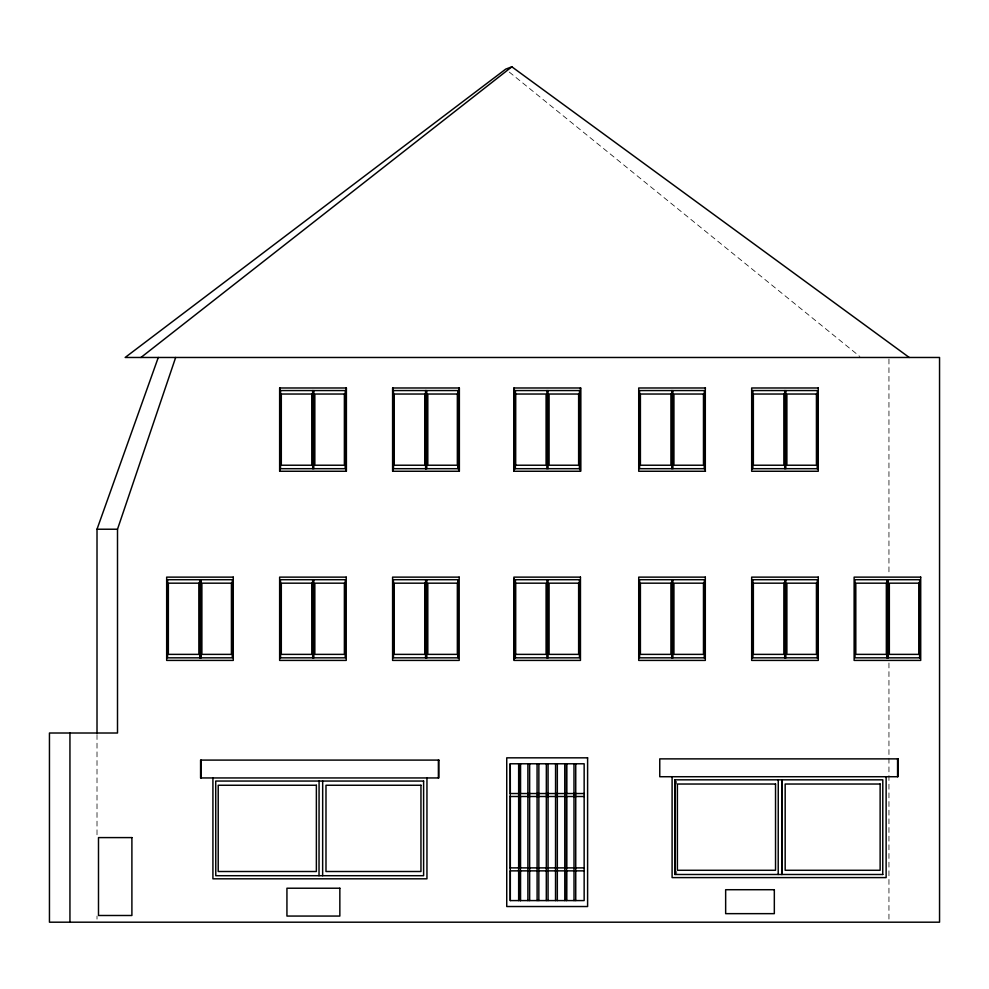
<?xml version="1.0" encoding="UTF-8"?>
<svg xmlns="http://www.w3.org/2000/svg" width="989" height="989" viewBox="0 0 989 989"><rect width="100%" height="100%" fill="white"/><g stroke="black" fill="none" stroke-linecap="round" stroke-linejoin="round"><path stroke-width="0.74" stroke-dasharray="4.95 3.71" d="M509.273 72.061L859.837 356.51M888.95 359.019L888.95 575.029M888.95 662.976L888.95 919.102M676.661 781.236L676.661 784.03M676.711 871.433L676.711 874.486M97.009 734.555L97.009 837.596M97.009 916.037L97.009 919.115"/><path stroke-width="1.48" d="M909.237 357.474L511.857 66.807L505.688 69.143L125.158 357.474L939.55 357.474L939.55 922.193L49.45 922.193L49.45 733.01L117.506 733.01L117.506 529.226L175.659 357.474M97.009 733.01L97.009 529.226L158.277 357.474M140.957 357.474L511.857 66.807M705.491 387.985L638.721 387.985L638.721 471.259L705.491 471.259M280.505 390.556L345.21 390.556L345.173 468.699L280.505 468.699L280.555 390.556M458.179 390.556L393.461 390.556L393.511 468.699L458.179 468.699L458.179 390.556L458.13 468.699M817.26 468.699L752.555 468.699L752.555 390.556L817.26 390.556L817.211 468.699M515.38 394.03L546.089 394.03L546.089 465.226L515.38 465.226M579.455 468.699L514.75 468.699L514.75 390.556L579.455 390.556L579.406 468.699M704.304 468.699L639.599 468.699L639.599 390.556L704.304 390.556L704.255 468.699M97.009 529.226L117.506 529.226M167.549 579.702L232.254 579.702L232.254 657.833L167.549 657.833L167.598 579.702M458.179 579.702L393.461 579.702L393.461 657.833L458.179 657.833L458.179 579.702L458.13 657.833M579.455 579.702L514.75 579.702L514.787 657.833L579.455 657.833L579.406 579.702M817.26 657.833L752.555 657.833L752.555 579.702L817.26 579.702L817.211 657.833M515.38 583.176L546.089 583.176L546.089 654.372L515.38 654.372M280.505 657.833L345.21 657.833L345.21 579.702L280.505 579.702L280.555 657.833M704.304 657.833L639.599 657.833L639.636 579.702L704.304 579.702L704.255 657.833M510.262 763.78L584.153 763.78L584.153 900.583L510.262 900.583L510.262 763.78L510.324 792.98M510.275 793.524L584.14 793.524M510.275 796.504L584.14 796.504M510.275 867.885L584.14 867.885M510.275 870.864L584.14 870.864M882.794 874.486L674.906 874.486L674.906 779.827L882.794 779.827L882.757 874.486M919.659 579.702L919.659 657.833M897.567 758.872L897.567 776.724M888.258 579.702L888.307 657.833M886.132 776.724L886.132 877.602L672.1 877.602L672.1 776.724M785.859 390.556L785.81 468.699M785.81 579.702L785.859 657.833M784.697 390.556L784.734 468.699M784.734 579.702L784.697 657.833M781.866 779.827L781.866 874.486M781.829 779.827L781.829 874.486M778.256 779.827L778.207 874.486M752.592 390.556L752.592 468.699M752.592 579.702L752.592 657.833M705.305 387.985L705.305 471.259M674.955 779.827L674.955 874.486M672.854 390.556L672.903 468.699M672.854 579.702L672.903 657.833M671.729 390.556L671.778 468.699M671.778 579.702L671.729 657.833M580.456 387.985L580.456 471.259M575.746 763.78L575.746 900.583M573.991 763.78L574.028 900.583M566.561 793.524L566.561 763.78L566.524 900.583L566.561 870.864M566.561 796.504L566.561 867.885M564.768 763.78L564.806 900.583M557.326 763.78L557.326 900.583M555.571 763.78L555.534 900.583M548.005 390.556L548.054 468.699M548.005 579.702L548.054 657.833M548.067 763.78L548.067 900.583M546.929 390.556L546.88 468.699M546.929 579.702L546.88 657.833M546.348 763.78L546.311 900.583M538.869 763.78L538.844 900.583M537.076 763.78L537.114 900.583M529.647 763.78L529.647 900.583M527.891 763.78L527.891 900.583M520.424 763.78L520.424 793.524M520.424 796.504L520.424 867.885M520.424 870.864L520.424 900.583M520.387 763.78L520.387 900.583M518.656 763.78L518.656 900.583M515.553 394.03L515.553 465.226M515.553 583.176L515.553 654.372M515.43 390.556L515.38 468.699M515.43 579.702L515.38 657.833M514.057 387.985L514.057 471.259M514.057 578.676L514.057 658.859M510.324 796.058L510.324 868.305M510.324 871.371L510.324 900.583M459.18 387.985L459.18 471.259M438.387 760.096L438.387 777.947M426.951 777.947L426.951 878.813L212.919 878.813L212.919 777.947M426.729 390.556L426.778 468.699M426.778 579.702L426.828 657.833M425.814 390.556L425.814 468.699M425.814 579.702L425.814 657.833M425.764 468.699L425.653 390.556L425.604 468.699M425.764 579.702L425.653 657.833L425.604 579.702M392.769 387.985L392.769 471.259M346.224 387.985L346.224 471.259M322.686 781.05L322.649 875.71M319.076 781.05L319.027 875.71M313.822 390.556L313.773 468.699M313.773 579.702L313.822 657.833M312.648 390.556L312.697 468.699M312.648 579.702L312.697 657.833M279.813 387.985L279.813 471.259M201.027 760.096L201.027 777.947M199.691 579.702L199.729 657.833M69.947 733.01L69.947 922.193M346.397 387.985L279.64 387.985L279.64 471.259L346.397 471.259L346.397 387.985M459.366 387.985L392.596 387.985L392.596 471.259L459.366 471.259L459.366 387.985M580.642 387.985L513.872 387.985L513.872 471.259L580.642 471.259L580.642 387.985M818.262 387.985L751.677 387.985L751.677 471.259L818.262 471.259L818.262 387.985M311.844 394.03L281.309 394.03L281.309 465.226L311.844 465.226L311.844 394.03M344.382 394.03L314.836 394.03L314.836 465.226L344.382 465.226L344.382 394.03M424.8 394.03L394.265 394.03L394.265 465.226L424.8 465.226L424.8 394.03M457.351 394.03L427.804 394.03L427.804 465.226L457.351 465.226L457.351 394.03M578.627 394.03L549.08 394.03L549.08 465.226L578.627 465.226L578.627 394.03M670.938 394.03L640.402 394.03L640.402 465.226L670.938 465.226L670.938 394.03M703.476 394.03L673.929 394.03L673.929 465.226L703.476 465.226L703.476 394.03M783.894 394.03L753.358 394.03L753.358 465.226L783.894 465.226L783.894 394.03M816.432 394.03L786.885 394.03L786.885 465.226L816.432 465.226L816.432 394.03M233.268 577.131L166.671 577.131L166.671 660.405L233.268 660.405L233.268 577.131M346.224 577.131L279.64 577.131L279.64 660.405L346.224 660.405L346.224 577.131M459.18 577.131L392.596 577.131L392.596 660.405L459.18 660.405L459.18 577.131M580.456 577.131L513.872 577.131L513.872 660.405L580.456 660.405L580.456 577.131M705.305 577.131L638.721 577.131L638.721 660.405L705.305 660.405L705.305 577.131M818.262 577.131L751.677 577.131L751.677 660.405L818.262 660.405L818.262 577.131M920.71 577.131L854.125 577.131L854.125 660.405L920.71 660.405L920.71 577.131M919.708 579.702L855.003 579.702L855.003 657.833L919.708 657.833L919.708 579.702M198.888 583.176L168.353 583.176L168.353 654.372L198.888 654.372L198.888 583.176M231.426 583.176L201.88 583.176L201.88 654.372L231.426 654.372L231.426 583.176M311.844 583.176L281.309 583.176L281.309 654.372L311.844 654.372L311.844 583.176M344.382 583.176L314.836 583.176L314.836 654.372L344.382 654.372L344.382 583.176M424.8 583.176L394.265 583.176L394.265 654.372L424.8 654.372L424.8 583.176M457.351 583.176L427.804 583.176L427.804 654.372L457.351 654.372L457.351 583.176M578.627 583.176L549.08 583.176L549.08 654.372L578.627 654.372L578.627 583.176M670.938 583.176L640.402 583.176L640.402 654.372L670.938 654.372L670.938 583.176M703.476 583.176L673.929 583.176L673.929 654.372L703.476 654.372L703.476 583.176M783.894 583.176L753.358 583.176L753.358 654.372L783.894 654.372L783.894 583.176M816.432 583.176L786.885 583.176L786.885 654.372L816.432 654.372L816.432 583.176M886.342 583.176L855.806 583.176L855.806 654.372L886.342 654.372L886.342 583.176M918.88 583.176L889.334 583.176L889.334 654.372L918.88 654.372L918.88 583.176M587.602 757.834L506.739 757.834L506.739 906.53L587.602 906.53L587.602 757.834M898.012 758.872L659.762 758.872L659.762 776.724L898.012 776.724L898.012 758.872M438.844 760.096L200.582 760.096L200.582 777.947L438.844 777.947L438.844 760.096M423.613 781.05L215.726 781.05L215.775 875.71L423.613 875.71L423.613 781.05M775.537 784.03L677.391 784.03L677.391 870.283L775.537 870.283L775.537 784.03M880.136 784.03L785.167 784.03L785.167 870.283L880.136 870.283L880.136 784.03M316.369 785.254L218.21 785.254L218.21 871.507L316.369 871.507L316.369 785.254M420.955 785.254L325.987 785.254L325.987 871.507L420.955 871.507L420.955 785.254M131.896 837.596L98.492 837.596L98.492 915.493L131.896 915.493L131.896 837.596M339.845 888.221L286.934 888.221L286.934 916.061L339.845 916.061L339.845 888.221M774.325 889.717L725.654 889.717L725.654 913.651L774.325 913.651L774.325 889.717M887.182 657.833L887.182 579.702L887.133 657.833M200.854 657.833L200.854 579.702L200.816 657.833"/></g></svg>
